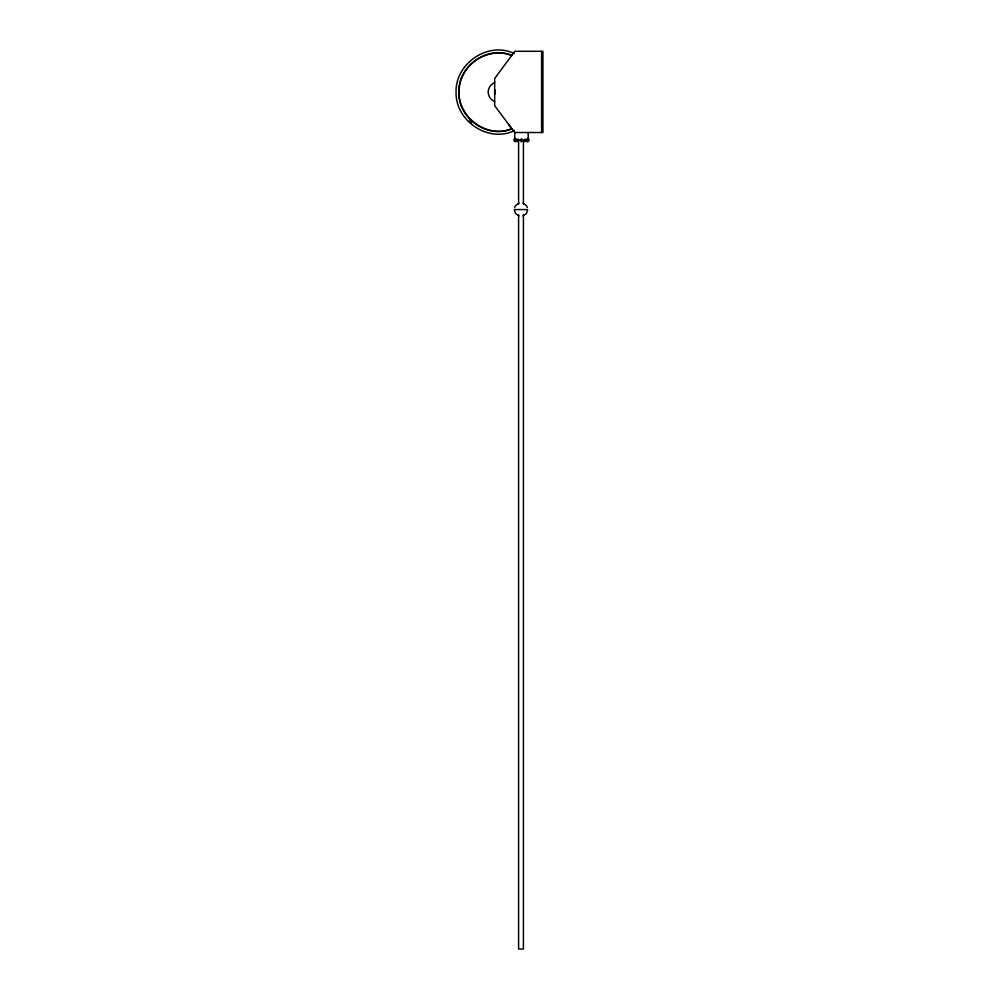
<?xml version="1.0" encoding="UTF-8"?>
<svg xmlns="http://www.w3.org/2000/svg" width="999" height="999" viewBox="0 0 999 999"><rect width="100%" height="100%" fill="white"/><g stroke="black" fill="none" stroke-linecap="round" stroke-linejoin="round"><path stroke-width="1.5" d="M514.597 207.492L515.546 205.632L518.893 203.197M523.039 215.934L526.398 213.511L527.672 209.565L514.273 209.565L515.546 213.511L518.893 215.934M494.68 82.792L493.206 83.404A10.052 10.052 0 0 0 493.206 100.812L494.68 101.423M512.012 128.759C487.699 139.373 458.054 118.431 458.753 92.108C458.054 65.784 487.699 44.843 512.012 55.457M512.737 129.895L494.68 105.707L494.68 78.496L514.785 51.286L542.932 51.286L542.932 132.517L514.785 132.517L509.115 125.25M514.223 130.719C488.149 143.207 455.257 120.754 456.068 92.108C455.257 63.449 488.149 40.996 514.223 53.496M511.788 128.634C485.651 139.598 454.895 114.86 459.428 87C462.15 63.024 489.335 46.404 511.788 55.569M523.039 203.197L526.398 205.632L527.347 207.492M541.583 51.286L541.583 132.517M528.184 132.517L528.184 140.022L514.785 140.022L514.785 132.517M526.51 139.223L526.51 140.022M524.687 139.186L524.687 141.696M523.414 141.558L523.414 203.908M523.414 214.822L523.414 949.05L518.593 949.05L518.593 214.822M521.878 139.186L521.878 141.696M521.478 139.223L521.478 140.022M520.941 139.186L520.941 141.696M518.593 139.997L518.593 203.908M518.119 139.186L518.119 141.696M516.458 139.223L516.458 140.022M517.07 139.186A1.673 1.673 0 0 1 516.321 141.546A1.673 1.673 0 0 1 514.048 140.597A1.673 1.673 0 0 1 515.184 138.399M527.784 138.399A1.673 1.673 0 0 1 528.921 140.597A1.673 1.673 0 0 1 526.635 141.546A1.673 1.673 0 0 1 525.899 139.186M471.59 123.039A40.809 40.809 0 0 1 469.368 120.966M495.154 93.881A3.546 3.546 0 0 1 495.154 90.335"/></g></svg>
